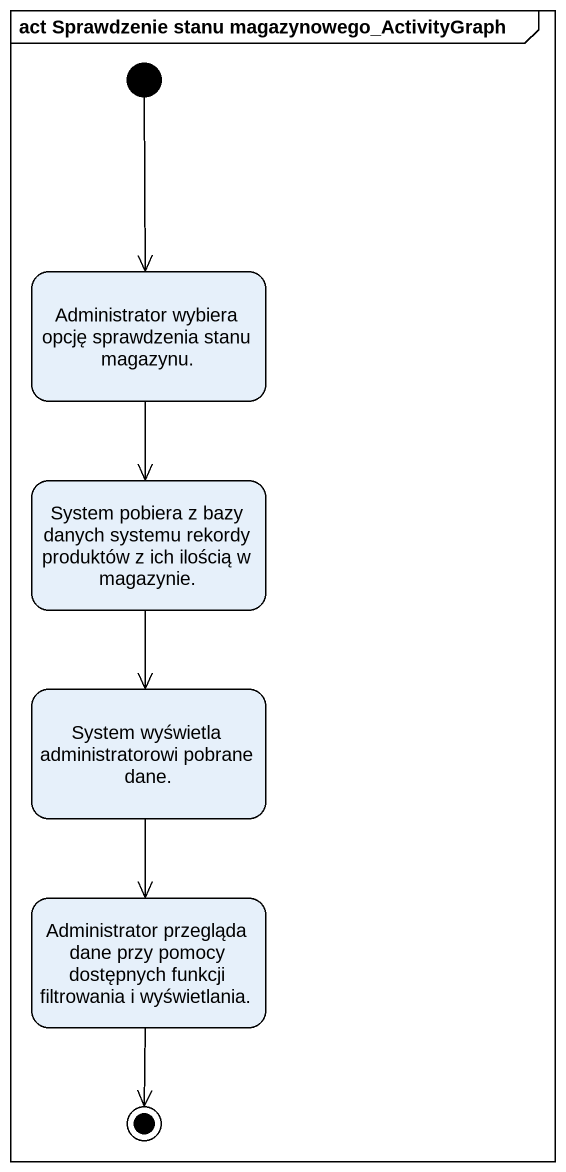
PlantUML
@startuml
mainframe act Sprawdzenie stanu magazynowego_ActivityGraph
hide empty description
state "Administrator wybiera opcję sprawdzenia stanu magazynu." as Administrator_wybiera_opcję
state "System pobiera z bazy danych systemu rekordy produktów z ich ilością w magazynie." as System_pobiera_z_bazy
state "System wyświetla administratorowi pobrane dane." as System_wyświetla
state "Administrator przegląda dane przy pomocy dostępnych funkcji filtrowania i wyświetlania." as Administrator_przegląda
[*] --> Administrator_wybiera_opcję
Administrator_wybiera_opcję --> System_pobiera_z_bazy
System_pobiera_z_bazy --> System_wyświetla
System_wyświetla --> Administrator_przegląda
Administrator_przegląda --> [*]
@enduml
